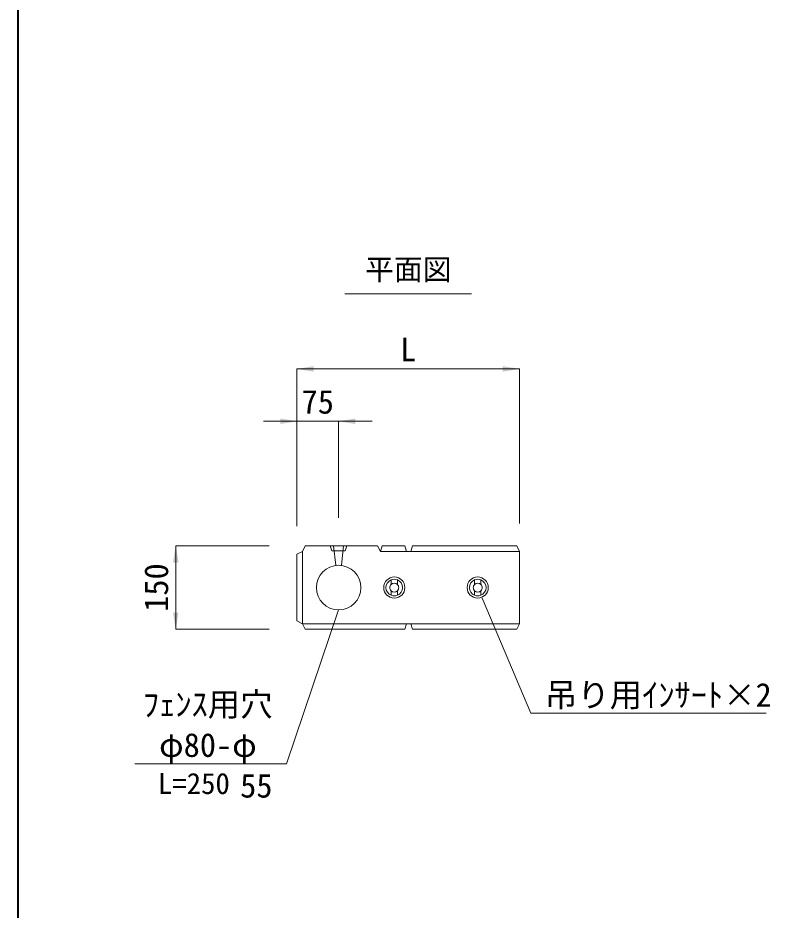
# Model space of a CAD drawing. Units: millimetres at full size. Extents: x 199178 to 219083, y 873019 to 880494.
# Drawn here: x 214333 to 215686, y 876779 to 878382 of the extents above; entities that cross this region are included whole.
import ezdxf
from ezdxf.enums import TextEntityAlignment as Align

# ---------------------------------------------------------------- set-up
doc = ezdxf.new("R2010")
doc.units = ezdxf.units.MM
doc.header["$LTSCALE"] = 20
doc.linetypes.add('DASHED_SPACED', pattern=[12, 6, -6])
for name, color, linetype, lineweight in [('0_2', 7, 'Continuous', 13), ('インサート', 3, 'Continuous', 9), ('ピンジョイント', 1, 'Continuous', 13), ('図枠', 7, 'Continuous', 5), ('寸法線', 7, 'Continuous', 13), ('引出線', 4, 'Continuous', 13)]:
    doc.layers.add(name, color=color, linetype=linetype, lineweight=lineweight)
doc.styles.add('ＭＳ ゴシック', font='')
doc.styles.get('ＭＳ ゴシック').set_extended_font_data('MS Gothic')

# ---------------------------------------------------------------- blocks, each defined once
blk = doc.blocks.new('filled_arrow')
at = {"color": 0, "linetype": 'Continuous', "lineweight": -2}
blk.add_solid([(7.5, 1.25), (0, 0), (7.5, -1.25)], dxfattribs=at)

msp = doc.modelspace()

# ---------------------------------------------------------------- linework, layer by layer
at = {"layer": '0_2'}
for p, q in [((214921.36, 877886.08), (215148.7, 877886.08)), ((214845.03, 877423.58), (214850.03, 877433.58)), ((214980.03, 877433.58), (214850.03, 877433.58)), ((214985.03, 877423.58), (214980.03, 877433.58)), ((214845.03, 877293.58), (214845.03, 877423.58)), ((214985.03, 877423.58), (215235.03, 877423.58)), ((215235.03, 877293.58), (215235.03, 877423.58)), ((214845.03, 877293.58), (215235.03, 877293.58))]:
    msp.add_line(p, q, dxfattribs=at)
at = {"layer": '0_2', "lineweight": 5}
for p, q in [((214988.03, 877433.58), (214985.03, 877423.58)), ((215029.03, 877433.58), (214988.03, 877433.58)), ((215032.03, 877423.58), (215029.03, 877433.58)), ((215043.03, 877433.58), (215040.03, 877423.58)), ((215230.03, 877433.58), (215043.03, 877433.58)), ((215235.03, 877423.58), (215230.03, 877433.58)), ((214835.03, 877418.58), (214845.03, 877423.58)), ((214835.03, 877298.58), (214835.03, 877418.58)), ((214835.03, 877298.58), (214845.03, 877293.58)), ((214845.03, 877293.58), (214850.03, 877283.58)), ((214850.03, 877283.58), (215029.03, 877283.58)), ((215029.03, 877283.58), (215032.03, 877293.58)), ((215040.03, 877293.58), (215043.03, 877283.58)), ((215043.03, 877283.58), (215230.03, 877283.58)), ((215230.03, 877283.58), (215235.03, 877293.58))]:
    msp.add_line(p, q, dxfattribs=at)
at = {"layer": '0_2'}
msp.add_circle((214910.03, 877358.58), 40, dxfattribs=at)
at = {"layer": 'インサート'}
for p, q in [((215004.43, 877372.44), (215004.43, 877364.3)), ((215015.63, 877372.44), (215015.63, 877364.3)), ((215154.43, 877372.44), (215154.43, 877364.3)), ((215165.63, 877372.44), (215165.63, 877364.3)), ((215004.43, 877352.87), (215004.43, 877344.72)), ((215015.63, 877352.87), (215015.63, 877344.72)), ((215154.43, 877352.87), (215154.43, 877344.72)), ((215165.63, 877352.87), (215165.63, 877344.72))]:
    msp.add_line(p, q, dxfattribs=at)
for centre in [(215010.03, 877358.58), (215160.03, 877358.58)]:
    msp.add_circle(centre, 19, dxfattribs=at)
for centre, radius, start, end in [((215010.03, 877358.58), 14.95, 111.99848, 248.00152), ((215010.03, 877358.58), 8, 134.427, 225.573), ((215010.03, 877358.58), 14.95, 68.00152, 111.99848), ((215010.03, 877358.58), 8, 45.573, 134.427), ((215010.03, 877358.58), 14.95, 291.99848, 68.00152), ((215010.03, 877358.58), 8, 314.427, 45.573), ((215160.03, 877358.58), 14.95, 111.99848, 248.00152), ((215160.03, 877358.58), 8, 134.427, 225.573), ((215160.03, 877358.58), 14.95, 68.00152, 111.99848), ((215160.03, 877358.58), 8, 45.573, 134.427), ((215160.03, 877358.58), 14.95, 291.99848, 68.00152), ((215160.03, 877358.58), 8, 314.427, 45.573), ((215010.03, 877358.58), 8, 225.573, 314.427), ((215010.03, 877358.58), 14.95, 248.00152, 291.99848), ((215160.03, 877358.58), 8, 225.573, 314.427), ((215160.03, 877358.58), 14.95, 248.00152, 291.99848)]:
    msp.add_arc(centre, radius, start, end, dxfattribs=at)
at = {"layer": 'ピンジョイント'}
for p, q in [((214895.03, 877433.58), (214898.03, 877424.58)), ((214925.03, 877433.58), (214922.03, 877424.58)), ((214922.03, 877424.58), (214898.03, 877424.58))]:
    msp.add_line(p, q, dxfattribs=at)
at = {"layer": 'ピンジョイント', "linetype": 'DASHED_SPACED'}
for p, q in [((214901.03, 877433.58), (214905.03, 877398.58)), ((214919.03, 877433.58), (214915.03, 877398.58))]:
    msp.add_line(p, q, dxfattribs=at)
at = {"layer": '図枠', "lineweight": 40}
msp.add_line((214333.41, 880194.32), (214333.41, 873269.32), dxfattribs=at)
at = {"layer": '寸法線'}
for p, q in [((214835.03, 877751.36), (215235.03, 877751.36)), ((214835.03, 877468.58), (214835.03, 877751.36)), ((215235.03, 877473.58), (215235.03, 877751.36)), ((214970.03, 877657.31), (214775.03, 877657.31)), ((214835.03, 877468.58), (214835.03, 877657.31)), ((214910.03, 877483.58), (214910.03, 877657.31)), ((214617.22, 877433.58), (214617.22, 877283.58)), ((214785.03, 877433.58), (214617.22, 877433.58)), ((214785.03, 877283.58), (214617.22, 877283.58))]:
    msp.add_line(p, q, dxfattribs=at)
at = {"layer": '引出線'}
for points in [[(215168.03, 877339.58), (215255.77, 877132.88), (215678.46, 877132.88)], [(214910.03, 877318.58), (214816.3, 877041.88), (214543.46, 877041.88)]]:
    msp.add_lwpolyline(points, dxfattribs=at)

# ---------------------------------------------------------------- block references
at = {"layer": '寸法線', "xscale": 4, "yscale": 4}
for p in [(214835.03, 877751.36), (214910.03, 877657.31)]:
    msp.add_blockref('filled_arrow', p, dxfattribs=at)
for p, rotation in [((215235.03, 877751.36), 180), ((214835.03, 877657.31), 180), ((214617.22, 877433.58), 270), ((214617.22, 877283.58), 90)]:
    msp.add_blockref('filled_arrow', p, dxfattribs=dict(at, rotation=rotation))
at = {"layer": '引出線', "xscale": 0.16, "yscale": 0.16}
for p, rotation in [((215168.03, 877339.58), 293), ((214910.03, 877318.58), 251.3)]:
    msp.add_blockref('filled_arrow', p, dxfattribs=dict(at, rotation=rotation))

# ---------------------------------------------------------------- texts
at = {"layer": '0_2', "style": 'ＭＳ ゴシック'}
msp.add_text('平面図', height=37.98, dxfattribs=at).set_placement((215035.26, 877930.03), align=Align.MIDDLE_CENTER)
at = {"layer": '寸法線', "style": 'ＭＳ ゴシック'}
for s, p in [('L', (215035.03, 877786.36)), ('75', (214872.53, 877692.31))]:
    msp.add_text(s, height=42.72, dxfattribs=at).set_placement(p, align=Align.MIDDLE_CENTER)
msp.add_text('150', height=42.72, rotation=90, dxfattribs=at).set_placement((214582.22, 877358.58), align=Align.MIDDLE_CENTER)
at = {"layer": '引出線', "style": 'ＭＳ ゴシック'}
msp.add_text('吊り用ｲﾝｻｰﾄ×2', height=42.72, dxfattribs=at).set_placement((215280.77, 877187.11), align=Align.TOP_LEFT)
for s, p in [('ﾌｪﾝｽ用穴', (214558.2, 877114.67)), (' φ80-φ', (214558.2, 877041.54)), ('55', (214733.03, 876968.42))]:
    msp.add_text(s, height=42.72, dxfattribs=at).set_placement(p, align=Align.BOTTOM_LEFT)
msp.add_text('L=250', height=37.98, dxfattribs=at).set_placement((214649.88, 877006.61), align=Align.MIDDLE_CENTER)

doc.saveas('drawing.dxf')
